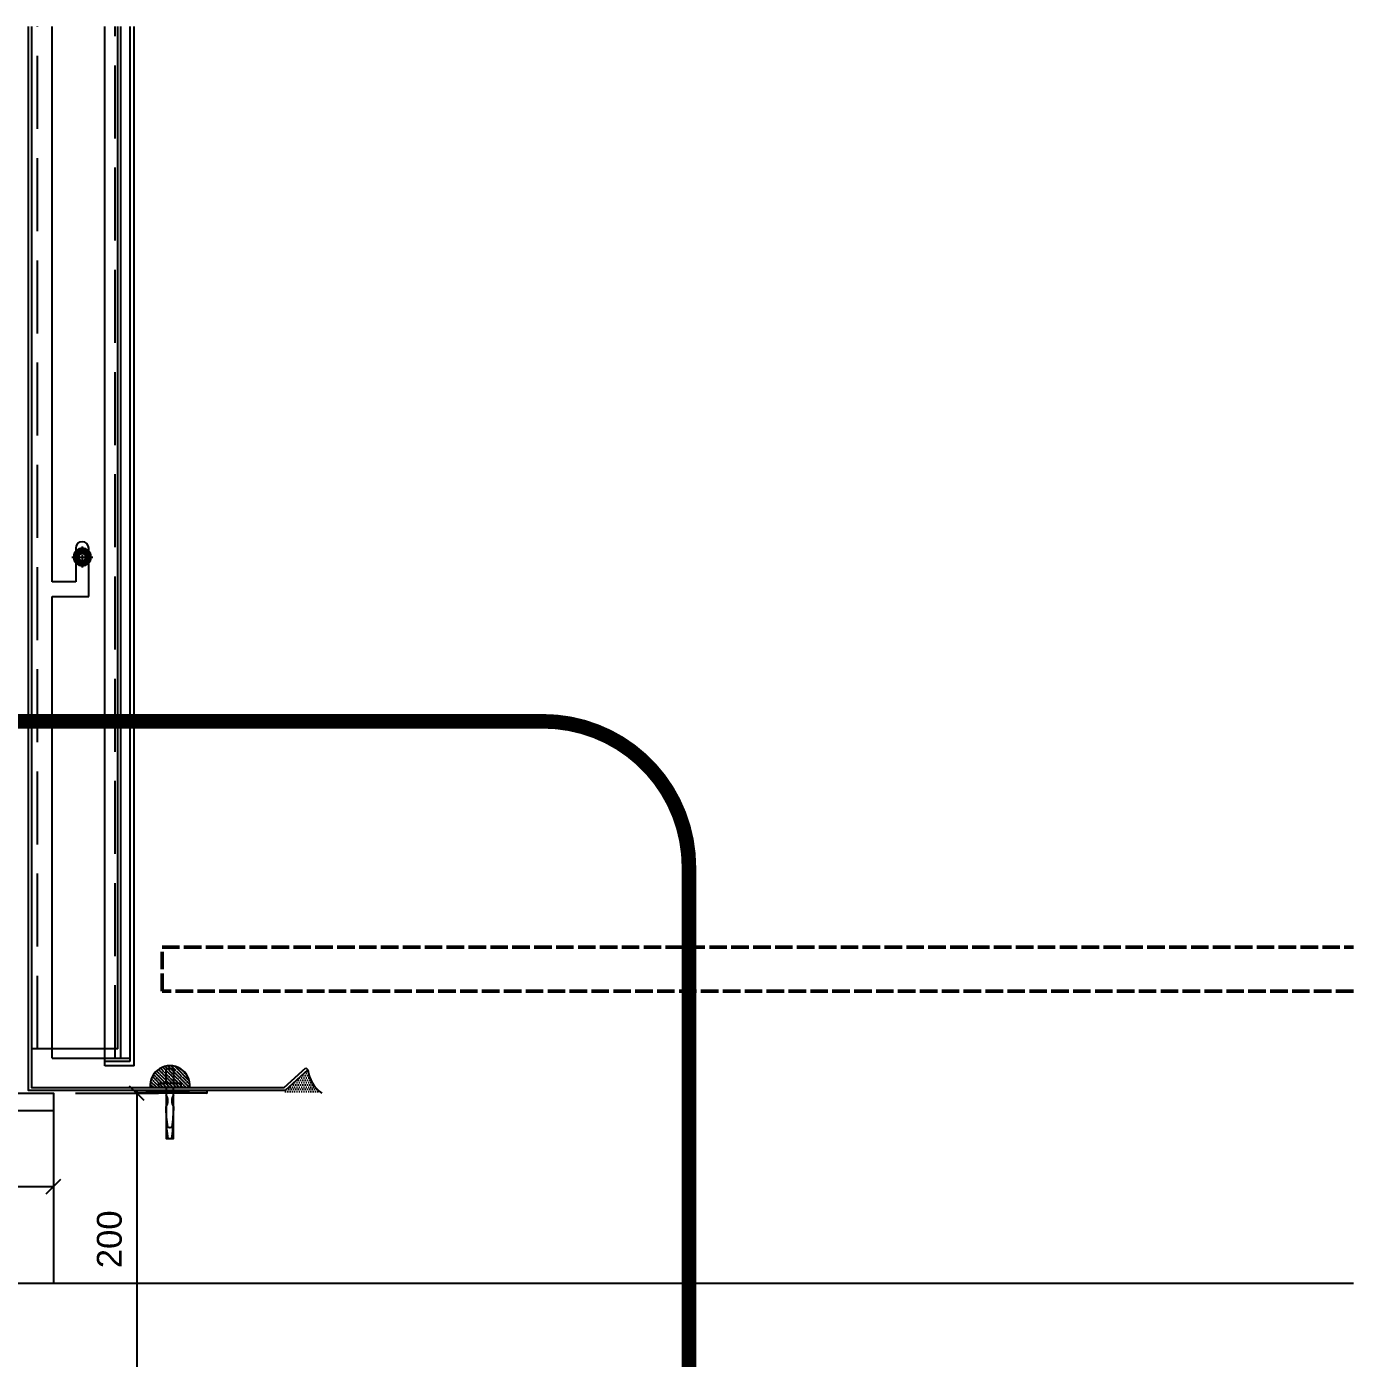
# Model space of a CAD drawing. Header units: millimetres. Extents: x 0 to 119933, y -45162 to 41221.
# Drawn here: x 28921 to 29830, y 2731 to 3643 of the extents above; entities that cross this region are included whole.
import ezdxf

# ---------------------------------------------------------------- set-up
doc = ezdxf.new("R2010")
doc.units = ezdxf.units.MM
for name, pattern in [('ACAD_ISO02W100', [15, 12, -3]), ('CENTER', [2, 1.25, -0.25, 0.25, -0.25]), ('CENTER2', [28.575, 19.05, -3.175, 3.175, -3.175]), ('DASH', [0.35, 0.25, -0.1]), ('HIDDEN', [0.375, 0.25, -0.125])]:
    doc.linetypes.add(name, pattern=pattern)
doc.layers.get('DEFPOINTS').update_dxf_attribs({"color": 166})
for name, color, linetype in [('CW', 4, 'Continuous'), ('DIES', 4, 'Continuous'), ('F-Alum', 4, 'Continuous'), ('F-Misc', 8, 'Continuous'), ('F-OTHERS', 8, 'Continuous'), ('F_ALUM', 4, 'Continuous'), ('F_CONC', 7, 'Continuous'), ('F_DASH', 8, 'ACAD_ISO02W100'), ('F_STEL', 3, 'Continuous'), ('GASK', 8, 'Continuous'), ('gasket', 1, 'Continuous'), ('Hatch', 8, 'Continuous'), ('HIDDEN', 1, 'HIDDEN'), ('POCHET', 8, 'Continuous'), ('中心线', 1, 'CENTER2'), ('螺栓钉类', 241, 'Continuous')]:
    doc.layers.add(name, color=color, linetype=linetype)
doc.styles.add('Arial', font='arial.ttf')
doc.dimstyles.new('10x of Arup4', dxfattribs={"dimscale": 10, "dimtxt": 1.7, "dimasz": 1, "dimexe": 1.5, "dimexo": 1.5, "dimgap": 1, "dimtad": 1, "dimdec": 1, "dimdsep": 46, "dimtxsty": 'Arial', "dimblk": 'OBLIQUE', "dimcen": 0, "dimclrd": 1, "dimclre": 1, "dimclrt": 7, "dimadec": 0, "dimazin": 0, "dimtfac": 1, "dimtdec": 1, "dimtix": 1, "dimtofl": 0, "dimtmove": 2, "dimatfit": 3, "dimfxl": 5, "dimtfill": 1, "dimtolj": 1, "dimtzin": 0, "dimlwd": -1, "dimlwe": -1, "dimarcsym": 0})

# ---------------------------------------------------------------- blocks, each defined once
blk = doc.blocks.new('fhd')
at = {"layer": 'F-OTHERS'}
for points in [[(2.5, 0), (2.5, 35), (-2.5, 35), (-2.5, 0)], [(2.5, -3), (2.5, -12), (1.5, -13), (-1.5, -13), (-2.5, -12), (-2.5, -3)]]:
    blk.add_lwpolyline(points, dxfattribs=at)
for points in [[(-1.33, 35, 0.036206), (-2.5, 21.36)], [(-2.5, 5.04, 0.297843), (-2.5, 13.32, -0.036206), (-1.33, 26.96, -0.585039), (1.33, 26.96, -0.036206), (2.5, 13.32, 0.297843), (2.5, 5.04)], [(2.5, 21.36, 0.036206), (1.33, 35)]]:
    blk.add_lwpolyline(points, format="xyb", dxfattribs=at)
blk.add_lwpolyline([(6.5, 0, -0.414214), (7.5, -1), (7.5, -2, -0.414214), (6.5, -3), (-6.5, -3, -0.414214), (-7.5, -2), (-7.5, -1, -0.414214), (-6.5, 0), (-2.5, 0), (2.5, 0)], format="xyb", close=True, dxfattribs=at)
blk = doc.blocks.new('*U76')
at = {"layer": 'GASK'}
blk.add_lwpolyline([(0, -1.99), (0, 0), (-47.81, 0), (-47.81, -1.99)], close=True, dxfattribs=at)
for points in [[(0, -1.99), (-47.81, 0)], [(-47.81, -1.99), (0, 0)]]:
    blk.add_lwpolyline(points, dxfattribs=at)
blk = doc.blocks.new('*U74')
at = {"layer": '中心线', "color": 1, "linetype": 'CENTER', "ltscale": 2.880968}
for p, q in [((7.26, 0), (-7.26, 0)), ((0, 7.26), (0, -7.26))]:
    blk.add_line(p, q, dxfattribs=at)
at = {"layer": '螺栓钉类', "linetype": 'ByBlock'}
blk.add_lwpolyline([(5, 2.89), (0, 5.77), (-5, 2.89), (-5, -2.89), (0, -5.77), (5, -2.89)], close=True, dxfattribs=at)
for centre, radius in [((-0.02, 0), 6), ((0, 0), 5), ((0, 0), 2.46)]:
    blk.add_circle(centre, radius, dxfattribs=at)
blk.add_arc((0, 0), 3, 270, 180, dxfattribs=at)
blk = doc.blocks.new('_OBLIQUE')
at = {"color": 0, "linetype": 'ByBlock'}
blk.add_line((-0.5, -0.5), (0.5, 0.5), dxfattribs=at)
blk = doc.blocks.new('*D167')
at = {"color": 1, "linetype": 'Continuous', "transparency": 16777216}
for p, q in [((-125, -27), (-125, -78.79)), ((125, -27), (125, -78.79)), ((-125, -63.79), (125, -63.79))]:
    blk.add_line(p, q, dxfattribs=at)
at = {"layer": 'DEFPOINTS', "color": 0, "transparency": 16777216}
for p in [(-125, -12, 0.03), (125, -12, 0.03), (125, -63.79)]:
    blk.add_point(p, dxfattribs=at)
at = {"color": 1, "transparency": 16777216, "xscale": 10, "yscale": 10, "zscale": 10, "rotation": 180}
blk.add_blockref('_OBLIQUE', (-125, -63.79), dxfattribs=at)
at = {"color": 1, "transparency": 16777216, "xscale": 10, "yscale": 10, "zscale": 10}
blk.add_blockref('_OBLIQUE', (125, -63.79), dxfattribs=at)
at = {"color": 7, "transparency": 16777216, "insert": (0, -45.11), "char_height": 17, "attachment_point": 5, "style": 'Arial', "bg_fill": 3, "box_fill_scale": 1.1, "bg_fill_color": 256, "bg_fill_true_color": 13158600, "bg_fill_transparency": 0}
blk.add_mtext('\\A1;250', dxfattribs=at)
blk = doc.blocks.new('*D168')
at = {"color": 1, "linetype": 'Continuous', "transparency": 16777216}
for p, q in [((140, 0), (196.96, 0)), ((181.96, 0), (181.96, -200)), ((71, -200), (196.96, -200))]:
    blk.add_line(p, q, dxfattribs=at)
at = {"layer": 'DEFPOINTS', "color": 0, "transparency": 16777216}
for p in [(125, 0, 0.03), (56, -200, 0.03), (181.96, -200)]:
    blk.add_point(p, dxfattribs=at)
at = {"color": 1, "transparency": 16777216, "xscale": 10, "yscale": 10, "zscale": 10}
for p, rotation in [((181.96, 0), 90), ((181.96, -200), 270)]:
    blk.add_blockref('_OBLIQUE', p, dxfattribs=dict(at, rotation=rotation))
at = {"color": 7, "transparency": 16777216, "insert": (163.29, -100), "char_height": 17, "attachment_point": 5, "rotation": 90, "style": 'Arial', "bg_fill": 3, "box_fill_scale": 1.1, "bg_fill_color": 256, "bg_fill_true_color": 13158600, "bg_fill_transparency": 0}
blk.add_mtext('\\A1;200', dxfattribs=at)
blk = doc.blocks.new('*D169')
at = {"color": 1, "linetype": 'Continuous', "transparency": 16777216}
for p, q in [((17, -140), (-10.25, -140)), ((4.75, -140), (4.75, -200)), ((17, -200), (-10.25, -200))]:
    blk.add_line(p, q, dxfattribs=at)
at = {"layer": 'DEFPOINTS', "color": 0, "transparency": 16777216}
for p in [(32, -140, 0.03), (4.75, -200), (32, -200, 0.03)]:
    blk.add_point(p, dxfattribs=at)
at = {"color": 1, "transparency": 16777216, "xscale": 10, "yscale": 10, "zscale": 10}
for p, rotation in [((4.75, -140), 90), ((4.75, -200), 270)]:
    blk.add_blockref('_OBLIQUE', p, dxfattribs=dict(at, rotation=rotation))
at = {"color": 7, "transparency": 16777216, "insert": (-13.93, -170), "char_height": 17, "attachment_point": 5, "rotation": 90, "style": 'Arial', "bg_fill": 3, "box_fill_scale": 1.1, "bg_fill_color": 256, "bg_fill_true_color": 13158600, "bg_fill_transparency": 0}
blk.add_mtext('\\A1;60', dxfattribs=at)
blk = doc.blocks.new('*D170')
at = {"color": 1, "linetype": 'Continuous', "transparency": 16777216}
for p, q in [((44, -215), (44, -260.59)), ((56, -215), (56, -260.59)), ((44, -245.59), (34, -245.59)), ((56, -245.59), (66, -245.59))]:
    blk.add_line(p, q, dxfattribs=at)
at = {"layer": 'DEFPOINTS', "color": 0, "transparency": 16777216}
for p in [(44, -200, 0.03), (56, -200, 0.03), (56, -245.59)]:
    blk.add_point(p, dxfattribs=at)
at = {"color": 1, "transparency": 16777216, "xscale": 10, "yscale": 10, "zscale": 10}
blk.add_blockref('_OBLIQUE', (44, -245.59), dxfattribs=at)
at = {"color": 1, "transparency": 16777216, "xscale": 10, "yscale": 10, "zscale": 10, "rotation": 180}
blk.add_blockref('_OBLIQUE', (56, -245.59), dxfattribs=at)
at = {"color": 7, "transparency": 16777216, "insert": (50, -227.05), "char_height": 17, "attachment_point": 5, "style": 'Arial', "bg_fill": 3, "box_fill_scale": 1.1, "bg_fill_color": 256, "bg_fill_true_color": 13158600, "bg_fill_transparency": 0}
blk.add_mtext('\\A1;12', dxfattribs=at)
blk = doc.blocks.new('A$C29073de8')
for points in [[(-125, 0), (125, 0), (125, -12), (-125, -12)], [(-56, 0), (-44, 0), (-44, -200), (-56, -200)], [(44, 0), (56, 0), (56, -200), (44, -200)], [(-68, -140), (-56, -140), (-56, -200), (-68, -200)], [(32, -140), (44, -140), (44, -200), (32, -200)]]:
    blk.add_lwpolyline(points, close=True)
dim = blk.add_linear_dim(base=(125, -63.79, -0.03), p1=(-125, -12), p2=(125, -12), dimstyle='10x of Arup4', override={"dimarcsym": 1})
dim.commit()
dim.dimension.update_dxf_attribs({"geometry": '*D167', "text_midpoint": (0, -45.11, -0.03)})
dim = blk.add_linear_dim(base=(4.75, -200, -0.03), p1=(32, -140), p2=(32, -200), angle=90, dimstyle='10x of Arup4', override={"dimarcsym": 1})
dim.commit()
dim.dimension.update_dxf_attribs({"geometry": '*D169', "text_midpoint": (-13.93, -170, -0.03)})
dim = blk.add_linear_dim(base=(181.96, -200, -0.03), p1=(125, 0), p2=(56, -200), angle=90, dimstyle='10x of Arup4', override={"dimarcsym": 1})
dim.commit()
dim.dimension.update_dxf_attribs({"geometry": '*D168', "text_midpoint": (163.29, -100, -0.03)})
dim = blk.add_linear_dim(base=(56, -245.59, -0.03), p1=(44, -200), p2=(56, -200), dimstyle='10x of Arup4', override={"dimarcsym": 1})
dim.commit()
dim.dimension.update_dxf_attribs({"geometry": '*D170', "text_midpoint": (50, -227.05, -0.03)})

msp = doc.modelspace()

# ---------------------------------------------------------------- hatches: boundary and pattern name
at = {"layer": 'F-Misc', "ltscale": 5}
h = msp.add_hatch(dxfattribs=at)
h.set_pattern_fill('ANSI35', color=8, angle=270, style=0)
h.set_pattern_definition([(315, (-8798.5254, 16473.67), (2.24506403, 2.24506403), []), (315, (-8798.5254, 16471.425), (2.24506403, 2.24506403), [3.96875, -0.79375, 0, -0.79375])])
h.paths.add_polyline_path([(29032.68, 2916.32, 1.098585), (29005.32, 2916.32)])
at = {"layer": 'gasket'}
h = msp.add_hatch(dxfattribs=at)
h.set_pattern_fill('DOTS', color=8)
h.set_pattern_definition([(0, (3240.231, 28375.375), (0.79375, 1.5875), [0, -1.5875])])
edge = h.paths.add_edge_path()
edge.add_arc((29136.7, 2931.34), 23.36, 187.36669, 234.51845)
edge.add_line((29123.14, 2912.32), (29098, 2912.32))
edge.add_line((29098, 2912.32), (29098.03, 2914.32))
edge.add_line((29098.03, 2914.32), (29113.54, 2928.34))
at = {"layer": 'HIDDEN'}
h = msp.add_hatch(dxfattribs=at)
h.set_pattern_fill('ANSI38', color=256)
h.set_pattern_definition([(45, (68550.8331, 79560.12799), (-0.08838834765, 0.08838834765), []), (135, (68550.8331, 79560.12799), (-0.26516504294, 0.08838834765), [0.3125, -0.1875])])
edge = h.paths.add_edge_path()
edge.add_arc((28959.03, 3279.61), 4, 0, 360)
edge = h.paths.add_edge_path(flags=17)
edge.add_arc((28959.03, 3279.61), 3, 0, 360)

# ---------------------------------------------------------------- linework, layer by layer
at = {"layer": 'CW'}
for p, q in [((28991.51, 2934.09, 0.86), (28974.51, 2934.09, 0.86)), ((28994.51, 2931.09, 0.86), (28974.51, 2931.09, 0.86)), ((29112.19, 2929.83, 0.86), (29113.54, 2928.34, 0.86))]:
    msp.add_line(p, q, dxfattribs=at)
for points in [[(28974.51, 2931.09), (28974.51, 3642.88)], [(28994.51, 2931.09), (28994.51, 3642.88)]]:
    msp.add_lwpolyline(points, dxfattribs=at)
at = {"layer": 'CW', "elevation": 0.86}
msp.add_lwpolyline([(28991.51, 3642.88), (28991.51, 2934.09)], dxfattribs=at)
at = {"layer": 'DEFPOINTS', "color": 2, "linetype": 'CENTER', "ltscale": 100, "const_width": 10}
msp.add_lwpolyline([(28489.11, 3167.1), (29274.69, 3167.1, -0.414214), (29374.69, 3067.1), (29374.69, 2170.91, -0.414214), (29274.69, 2070.91), (28489.11, 2070.91, -0.414214), (28389.11, 2170.91), (28389.11, 3067.1, -0.414214)], format="xyb", close=True, dxfattribs=at)
at = {"layer": 'DIES'}
for p, q in [((28938.5, 3262.61, -0.68), (28938.5, 3642.88, -0.68)), ((28954.53, 3285.61, -0.68), (28954.53, 3262.61, -0.68)), ((28963.53, 3252.61, -0.68), (28963.53, 3285.61, -0.68)), ((28954.53, 3262.61, -0.68), (28938.5, 3262.61, -0.68)), ((28938.5, 2936.3, -0.68), (28938.5, 3252.61, -0.68)), ((28938.5, 3252.61, -0.68), (28963.53, 3252.61, -0.68)), ((28938.5, 2936.3, -0.68), (28991.51, 2936.3, -0.68))]:
    msp.add_line(p, q, dxfattribs=at)
msp.add_arc((28959.03, 3285.61, -0.68), 4.5, 360, 180, dxfattribs=at)
at = {"layer": 'F-Alum', "extrusion": (-3.33451e-08, 1.01466e-20, 1)}
msp.add_line((28983.3, 2942.77, 0.85), (28983.3, 3642.88, 0.56), dxfattribs=at)
at = {"layer": 'F-Alum'}
msp.add_line((28983.3, 2942.77, -0.68), (28924.3, 2942.77, -0.68), dxfattribs=at)
at = {"layer": 'F-Alum', "elevation": 0.86}
msp.add_lwpolyline([(28985.51, 2936.3), (28985.51, 3642.88)], dxfattribs=at)
at = {"layer": 'F-Misc', "linetype": 'DASH', "ltscale": 200, "extrusion": (-3.33451e-08, 1.01466e-20, 1)}
msp.add_line((28928.3, 2942.77, 0.85), (28928.3, 3642.88, 0.56), dxfattribs=at)
at = {"layer": 'F-Misc', "linetype": 'DASH', "ltscale": 200}
msp.add_line((28981.5, 2936.3, -0.68), (28981.5, 3642.88, -0.68), dxfattribs=at)
at = {"layer": 'F-Misc', "color": 8, "ltscale": 5}
msp.add_arc((29019.15, 2917.61, 0.86), 13.59, 354.46299, 185.45177, dxfattribs=at)
at = {"layer": 'F_ALUM', "elevation": 0.86}
for points in [[(29113.54, 2928.34), (29098.03, 2914.32), (28922.3, 2914.32), (28922.3, 3642.88)], [(28924.3, 3642.88), (28924.3, 2916.32), (29097.26, 2916.32), (29112.19, 2929.83)]]:
    msp.add_lwpolyline(points, dxfattribs=at)
at = {"layer": 'F_CONC', "color": 5}
msp.add_lwpolyline([(28376.96, 2782.32), (28689.37, 2782.32), (28689.37, 2912.32), (28939.37, 2912.32), (28939.37, 2782.32), (29263.76, 2782.32)], dxfattribs=at)
at = {"layer": 'F_CONC', "color": 5, "elevation": 0.86}
msp.add_lwpolyline([(28340.78, 2782.32), (28875.67, 2782.32), (28875.67, 2782.32), (29829.89, 2782.32)], dxfattribs=at)
at = {"layer": 'F_DASH', "lineweight": 50, "elevation": 0.03}
msp.add_lwpolyline([(29829.89, 2982.3), (29013.67, 2982.3), (29013.67, 3012.3), (29829.89, 3012.3)], dxfattribs=at)
at = {"layer": 'Hatch'}
msp.add_arc((29136.7, 2931.34, 0.86), 23.36, 187.36669, 234.51831, dxfattribs=at)
at = {"layer": 'HIDDEN'}
for radius in [4, 3]:
    msp.add_circle((28959.03, 3279.61, -0.67), radius, dxfattribs=at)
at = {"layer": 'POCHET'}
msp.add_circle((28959.03, 3279.61, -0.68), 4, dxfattribs=at)

# ---------------------------------------------------------------- block references
at = {"layer": 'F-Misc', "xscale": -1, "rotation": 180}
msp.add_blockref('*U76', (29044.42, 2912.32, 1.13), dxfattribs=at)
at = {"layer": 'F-OTHERS', "rotation": 180}
msp.add_blockref('fhd', (29019.01, 2916.32, 0.86), dxfattribs=at)
at = {"layer": '螺栓钉类', "xscale": -1}
msp.add_blockref('*U74', (28959.03, 3279.61, -0.67), dxfattribs=at)

# ---------------------------------------------------------------- next in the draw order: block references
at = {"layer": 'F_STEL'}
msp.add_blockref('A$C29073de8', (28814.37, 2912.32), dxfattribs=at)

doc.saveas('drawing.dxf')
